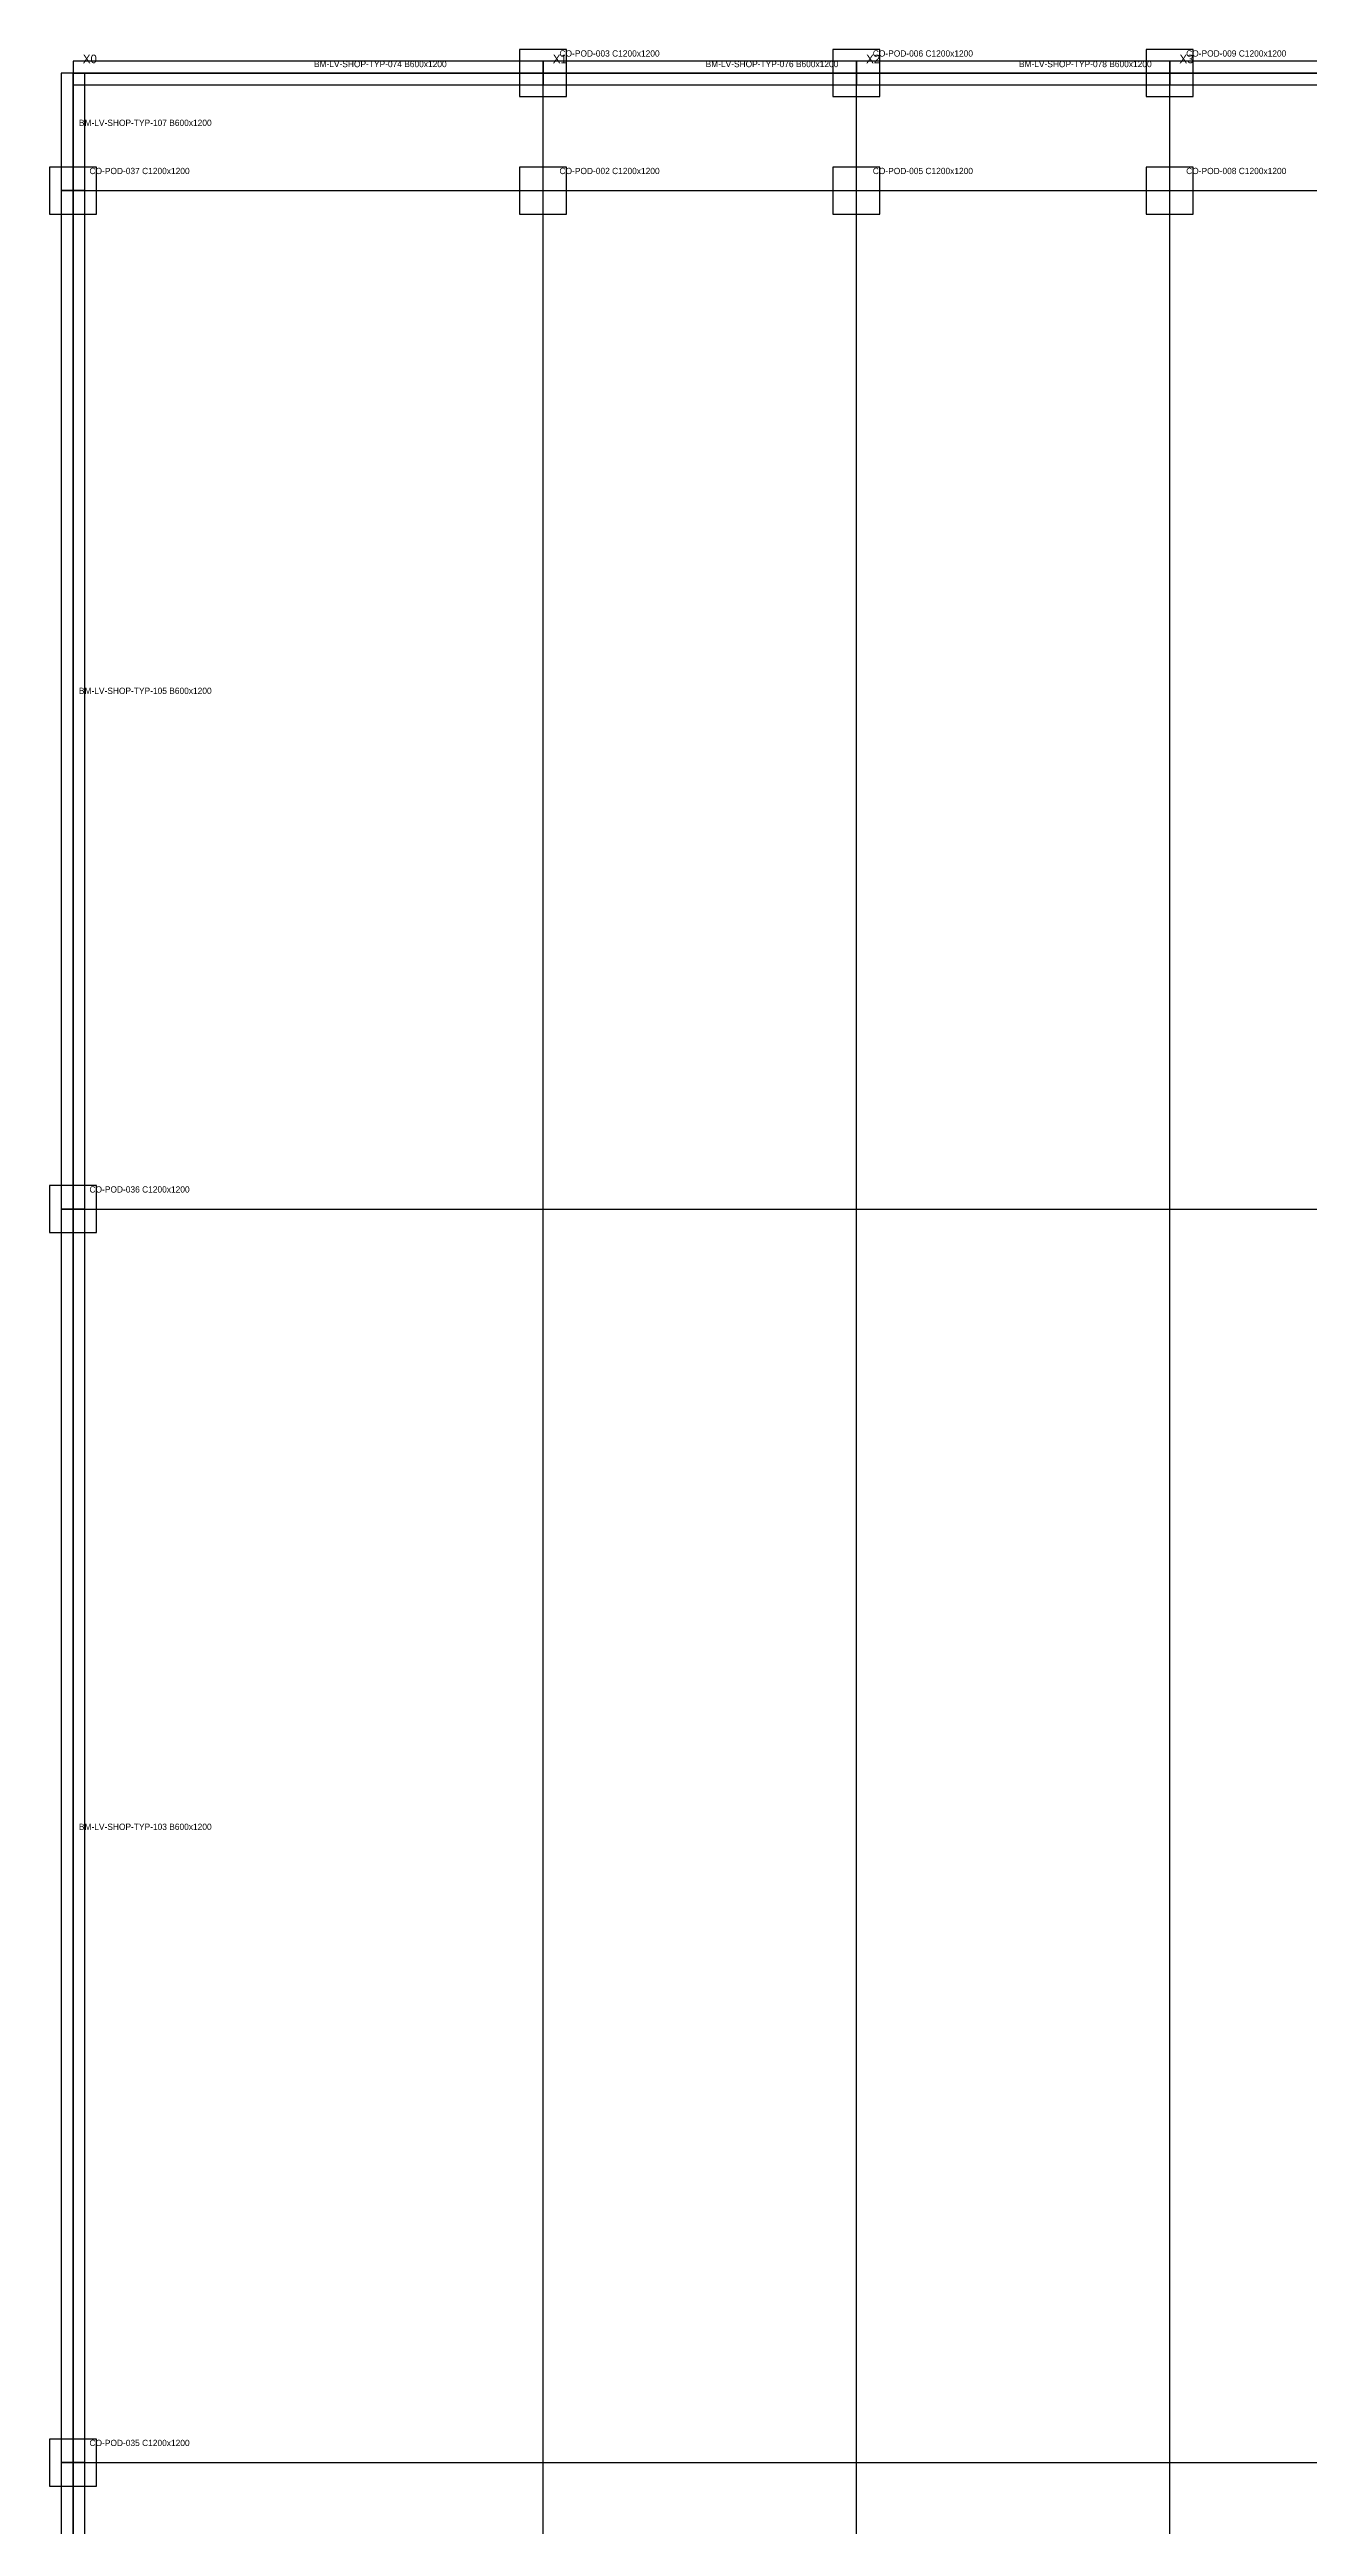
# Model space of a CAD drawing. Header units: millimetres. Extents: x -600 to 226982, y -254450 to 109948.
# Drawn here: x -600 to 31568, y -87632 to -24400 of the extents above; entities that cross this region are included whole.
import ezdxf

# ---------------------------------------------------------------- set-up
doc = ezdxf.new("R2010")
doc.units = ezdxf.units.MM
for name, color, linetype in [('LV-SHOP-TYP_BEAM', 5, 'Continuous'), ('LV-SHOP-TYP_COLUMN', 1, 'Continuous'), ('LV-SHOP-TYP_GRID', 8, 'Continuous'), ('LV-SHOP-TYP_KEEP_OUT', 4, 'Continuous'), ('LV-SHOP-TYP_SLAB', 7, 'Continuous'), ('TEXT', 7, 'Continuous')]:
    doc.layers.add(name, color=color, linetype=linetype)

msp = doc.modelspace()

# ---------------------------------------------------------------- linework, layer by layer
at = {"layer": 'LV-SHOP-TYP_BEAM'}
for points in [[(-300, -28000), (300, -28000), (300, -25000), (-300, -25000), (-300, -28000)], [(0, -24700), (0, -25300), (12000, -25300), (12000, -24700), (0, -24700)], [(12000, -24700), (12000, -25300), (20000, -25300), (20000, -24700), (12000, -24700)], [(20000, -24700), (20000, -25300), (28000, -25300), (28000, -24700), (20000, -24700)], [(28000, -24700), (28000, -25300), (36000, -25300), (36000, -24700), (28000, -24700)], [(-300, -54000), (300, -54000), (300, -28000), (-300, -28000), (-300, -54000)], [(-300, -86000), (300, -86000), (300, -54000), (-300, -54000), (-300, -86000)], [(-300, -112000), (300, -112000), (300, -86000), (-300, -86000), (-300, -112000)]]:
    msp.add_lwpolyline(points, close=True, dxfattribs=at)
at = {"layer": 'LV-SHOP-TYP_COLUMN'}
for points in [[(11400, -25600), (12600, -25600), (12600, -24400), (11400, -24400), (11400, -25600)], [(19400, -25600), (20600, -25600), (20600, -24400), (19400, -24400), (19400, -25600)], [(27400, -25600), (28600, -25600), (28600, -24400), (27400, -24400), (27400, -25600)], [(-600, -28600), (600, -28600), (600, -27400), (-600, -27400), (-600, -28600)], [(11400, -28600), (12600, -28600), (12600, -27400), (11400, -27400), (11400, -28600)], [(19400, -28600), (20600, -28600), (20600, -27400), (19400, -27400), (19400, -28600)], [(27400, -28600), (28600, -28600), (28600, -27400), (27400, -27400), (27400, -28600)], [(-600, -54600), (600, -54600), (600, -53400), (-600, -53400), (-600, -54600)], [(-600, -86600), (600, -86600), (600, -85400), (-600, -85400), (-600, -86600)]]:
    msp.add_lwpolyline(points, close=True, dxfattribs=at)
at = {"layer": 'LV-SHOP-TYP_GRID'}
for points in [[(0, -127000), (0, -25000)], [(0, -25000), (104000, -25000)], [(12000, -127000), (12000, -25000)], [(20000, -127000), (20000, -25000)], [(28000, -127000), (28000, -25000)], [(0, -28000), (104000, -28000)], [(0, -54000), (104000, -54000)], [(0, -86000), (104000, -86000)]]:
    msp.add_lwpolyline(points, dxfattribs=at)
at = {"layer": 'LV-SHOP-TYP_KEEP_OUT'}
msp.add_lwpolyline([(0, -28000), (104000, -28000), (104000, -25000), (0, -25000), (0, -28000)], close=True, dxfattribs=at)
at = {"layer": 'LV-SHOP-TYP_SLAB'}
msp.add_lwpolyline([(0, -127000), (104000, -127000), (104000, -25000), (0, -25000), (0, -127000)], close=True, dxfattribs=at)

# ---------------------------------------------------------------- texts
at = {"layer": 'TEXT'}
for s, height, p in [('X0', 220, (250, -24750)), ('X1', 220, (12250, -24750)), ('CO-POD-003 C1200x1200', 160, (12420, -24580)), ('X2', 220, (20250, -24750)), ('CO-POD-006 C1200x1200', 160, (20420, -24580)), ('X3', 220, (28250, -24750)), ('CO-POD-009 C1200x1200', 160, (28420, -24580)), ('BM-LV-SHOP-TYP-074 B600x1200', 160, (6150, -24850)), ('BM-LV-SHOP-TYP-076 B600x1200', 160, (16150, -24850)), ('BM-LV-SHOP-TYP-078 B600x1200', 160, (24150, -24850)), ('BM-LV-SHOP-TYP-107 B600x1200', 160, (150, -26350)), ('CO-POD-037 C1200x1200', 160, (420, -27580)), ('CO-POD-002 C1200x1200', 160, (12420, -27580)), ('CO-POD-005 C1200x1200', 160, (20420, -27580)), ('CO-POD-008 C1200x1200', 160, (28420, -27580)), ('BM-LV-SHOP-TYP-105 B600x1200', 160, (150, -40850)), ('CO-POD-036 C1200x1200', 160, (420, -53580)), ('BM-LV-SHOP-TYP-103 B600x1200', 160, (150, -69850)), ('CO-POD-035 C1200x1200', 160, (420, -85580))]:
    msp.add_text(s, height=height, dxfattribs=at).set_placement(p)

doc.saveas('drawing.dxf')
